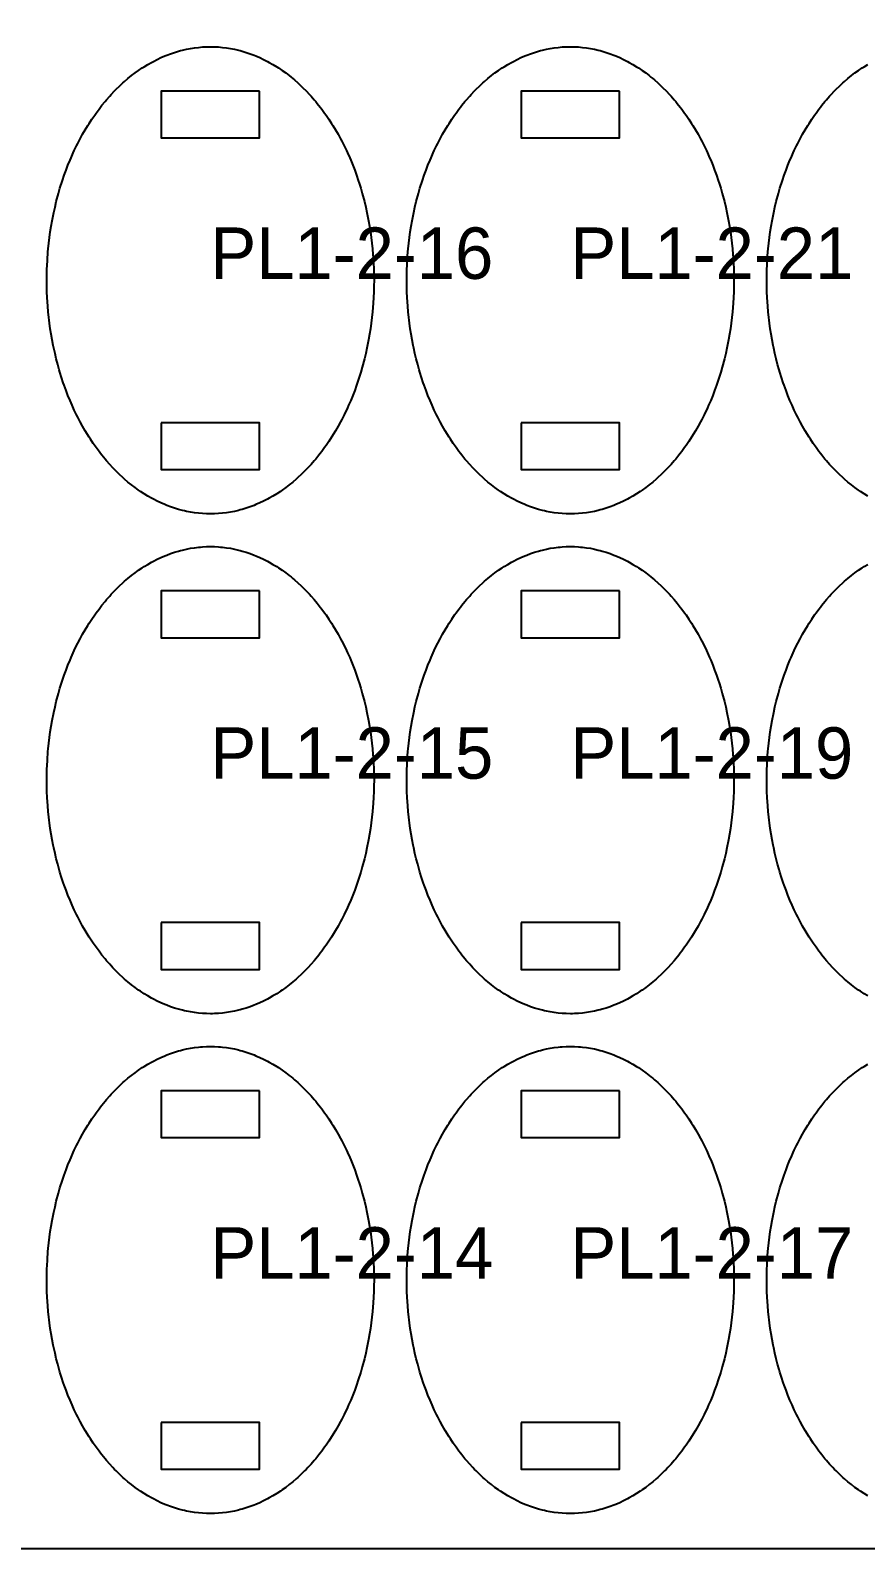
# Model space of a CAD drawing. Header units: millimetres. Extents: x 0 to 59980, y 0 to 1292.
# Drawn here: x 50719 to 51076, y 0 to 650 of the extents above; entities that cross this region are included whole.
import ezdxf

# ---------------------------------------------------------------- set-up
doc = ezdxf.new("R2010")
doc.units = ezdxf.units.MM
for name, color, linetype in [('CUT_IN', 5, 'Continuous'), ('CUT_OUT', 1, 'Continuous'), ('LABEL', 7, 'Continuous'), ('SHEET', 8, 'Continuous')]:
    doc.layers.add(name, color=color, linetype=linetype)

msp = doc.modelspace()

# ---------------------------------------------------------------- linework, layer by layer
at = {"layer": 'CUT_IN'}
for points in [[(50817, 624), (50775, 624), (50775, 604), (50817, 604), (50817, 624)], [(50971, 624), (50929, 624), (50929, 604), (50971, 604), (50971, 624)], [(50775, 482), (50775, 462), (50817, 462), (50817, 482), (50775, 482)], [(50929, 482), (50929, 462), (50971, 462), (50971, 482), (50929, 482)], [(50817, 410), (50775, 410), (50775, 390), (50817, 390), (50817, 410)], [(50971, 410), (50929, 410), (50929, 390), (50971, 390), (50971, 410)], [(50775, 268), (50775, 248), (50817, 248), (50817, 268), (50775, 268)], [(50929, 268), (50929, 248), (50971, 248), (50971, 268), (50929, 268)], [(50817, 196), (50775, 196), (50775, 176), (50817, 176), (50817, 196)], [(50971, 196), (50929, 196), (50929, 176), (50971, 176), (50971, 196)], [(50775, 54), (50775, 34), (50817, 34), (50817, 54), (50775, 54)], [(50929, 54), (50929, 34), (50971, 34), (50971, 54), (50929, 54)]]:
    msp.add_lwpolyline(points, close=True, dxfattribs=at)
at = {"layer": 'CUT_OUT'}
for points in [[(50865.98, 540.55), (50865.92, 538.09), (50865.81, 535.64), (50865.66, 533.2), (50865.36, 529.54), (50865.11, 527.11), (50864.82, 524.7), (50864.48, 522.29), (50864.11, 519.89), (50863.69, 517.51), (50862.99, 513.97), (50862.47, 511.63), (50861.91, 509.31), (50861, 505.87), (50860.34, 503.6), (50859.28, 500.24), (50858.53, 498.04), (50857.73, 495.86), (50856.91, 493.71), (50856.04, 491.59), (50855.14, 489.5), (50854.68, 488.47), (50853.23, 485.42), (50852.22, 483.43), (50851.71, 482.45), (50850.65, 480.51), (50849.56, 478.62), (50847.87, 475.84), (50846.7, 474.05), (50845.5, 472.29), (50844.89, 471.43), (50843.64, 469.73), (50843.01, 468.9), (50842.37, 468.09), (50841.07, 466.48), (50840.41, 465.7), (50839.07, 464.17), (50837.7, 462.68), (50837.01, 461.95), (50836.31, 461.24), (50834.89, 459.85), (50833.45, 458.51), (50832.72, 457.86), (50831.25, 456.6), (50829.75, 455.39), (50828.24, 454.24), (50826.7, 453.13), (50825.93, 452.6), (50824.37, 451.58), (50822.79, 450.61), (50821.19, 449.7), (50820.39, 449.27), (50818.77, 448.44), (50817.14, 447.67), (50815.5, 446.96), (50814.67, 446.62), (50813.01, 446), (50811.34, 445.43), (50809.66, 444.92), (50808.81, 444.69), (50807.97, 444.47), (50806.27, 444.08), (50804.57, 443.75), (50802.86, 443.48), (50801.15, 443.27), (50799.43, 443.12), (50797.72, 443.03), (50796.86, 443.01), (50796, 443), (50794.28, 443.03), (50792.57, 443.12), (50790.85, 443.27), (50789.14, 443.48), (50787.43, 443.75), (50785.73, 444.08), (50784.88, 444.27), (50784.03, 444.47), (50782.34, 444.92), (50780.66, 445.43), (50778.99, 446), (50777.33, 446.62), (50776.5, 446.96), (50774.86, 447.67), (50773.23, 448.44), (50771.61, 449.27), (50770.81, 449.7), (50769.21, 450.61), (50767.63, 451.58), (50766.07, 452.6), (50765.3, 453.13), (50763.76, 454.24), (50762.25, 455.39), (50760.75, 456.6), (50759.28, 457.86), (50758.55, 458.51), (50757.11, 459.85), (50755.69, 461.24), (50754.99, 461.95), (50754.3, 462.68), (50752.93, 464.17), (50751.59, 465.7), (50750.93, 466.48), (50749.63, 468.09), (50748.99, 468.9), (50748.36, 469.73), (50747.11, 471.43), (50745.9, 473.16), (50744.71, 474.94), (50744.13, 475.84), (50742.44, 478.62), (50741.35, 480.51), (50740.29, 482.45), (50739.27, 484.42), (50738.77, 485.42), (50737.8, 487.44), (50736.86, 489.5), (50735.96, 491.59), (50735.09, 493.71), (50734.27, 495.86), (50733.47, 498.04), (50733.09, 499.14), (50732.36, 501.36), (50731.66, 503.6), (50731.33, 504.73), (50730.69, 507.01), (50730.09, 509.31), (50729.53, 511.63), (50729.01, 513.97), (50728.77, 515.15), (50728.31, 517.51), (50727.89, 519.89), (50727.52, 522.29), (50727.18, 524.7), (50727.03, 525.9), (50726.89, 527.11), (50726.64, 529.54), (50726.43, 531.98), (50726.19, 535.64), (50726.08, 538.09), (50726.02, 540.55), (50726, 543), (50726.02, 545.45), (50726.08, 547.91), (50726.13, 549.13), (50726.26, 551.58), (50726.53, 555.24), (50726.64, 556.46), (50726.89, 558.89), (50727.18, 561.3), (50727.52, 563.71), (50727.89, 566.11), (50728.31, 568.49), (50729.01, 572.03), (50729.53, 574.37), (50730.09, 576.69), (50731, 580.13), (50731.66, 582.4), (50732.72, 585.76), (50733.47, 587.96), (50734.27, 590.14), (50735.09, 592.29), (50735.96, 594.41), (50736.41, 595.46), (50737.32, 597.53), (50737.8, 598.56), (50738.77, 600.58), (50739.27, 601.58), (50740.29, 603.55), (50741.35, 605.49), (50742.44, 607.38), (50743.56, 609.24), (50744.13, 610.16), (50745.3, 611.95), (50746.5, 613.71), (50747.11, 614.57), (50748.36, 616.27), (50748.99, 617.1), (50749.63, 617.91), (50750.93, 619.52), (50751.59, 620.3), (50752.93, 621.83), (50753.61, 622.58), (50754.99, 624.05), (50755.69, 624.76), (50757.11, 626.15), (50758.55, 627.49), (50759.28, 628.14), (50760.75, 629.4), (50762.25, 630.61), (50763.76, 631.76), (50765.3, 632.87), (50766.85, 633.92), (50767.63, 634.42), (50769.21, 635.39), (50770.81, 636.3), (50771.61, 636.73), (50773.23, 637.56), (50774.86, 638.33), (50776.5, 639.04), (50777.33, 639.38), (50778.99, 640), (50780.66, 640.57), (50782.34, 641.08), (50783.19, 641.31), (50784.03, 641.53), (50785.73, 641.92), (50787.43, 642.25), (50789.14, 642.52), (50790.85, 642.73), (50791.71, 642.81), (50792.57, 642.88), (50794.28, 642.97), (50796, 643), (50797.72, 642.97), (50799.43, 642.88), (50800.29, 642.81), (50801.15, 642.73), (50802.86, 642.52), (50804.57, 642.25), (50806.27, 641.92), (50807.97, 641.53), (50808.81, 641.31), (50809.66, 641.08), (50811.34, 640.57), (50813.01, 640), (50814.67, 639.38), (50815.5, 639.04), (50817.14, 638.33), (50818.77, 637.56), (50820.39, 636.73), (50821.19, 636.3), (50822.79, 635.39), (50824.37, 634.42), (50825.15, 633.92), (50826.7, 632.87), (50828.24, 631.76), (50829.75, 630.61), (50830.5, 630.01), (50831.25, 629.4), (50831.99, 628.77), (50833.45, 627.49), (50834.89, 626.15), (50835.6, 625.46), (50837.01, 624.05), (50838.39, 622.58), (50839.07, 621.83), (50840.41, 620.3), (50841.07, 619.52), (50841.72, 618.72), (50843.01, 617.1), (50843.64, 616.27), (50844.89, 614.57), (50845.5, 613.71), (50846.7, 611.95), (50847.87, 610.16), (50848.44, 609.24), (50849.56, 607.38), (50850.65, 605.49), (50851.71, 603.55), (50852.22, 602.57), (50853.23, 600.58), (50854.2, 598.56), (50854.68, 597.53), (50855.59, 595.46), (50856.04, 594.41), (50856.91, 592.29), (50857.73, 590.14), (50858.53, 587.96), (50859.28, 585.76), (50859.64, 584.64), (50860.34, 582.4), (50861, 580.13), (50861.91, 576.69), (50862.47, 574.37), (50862.99, 572.03), (50863.69, 568.49), (50864.11, 566.11), (50864.3, 564.91), (50864.82, 561.3), (50865.11, 558.89), (50865.36, 556.46), (50865.57, 554.02), (50865.74, 551.58), (50865.81, 550.36), (50865.92, 547.91), (50865.98, 545.45), (50865.99, 544.23), (50866, 543), (50865.98, 540.55)], [(51019.98, 540.55), (51019.92, 538.09), (51019.81, 535.64), (51019.66, 533.2), (51019.36, 529.54), (51019.11, 527.11), (51018.82, 524.7), (51018.48, 522.29), (51018.11, 519.89), (51017.69, 517.51), (51016.99, 513.97), (51016.47, 511.63), (51015.91, 509.31), (51015, 505.87), (51014.34, 503.6), (51013.28, 500.24), (51012.53, 498.04), (51011.73, 495.86), (51010.91, 493.71), (51010.04, 491.59), (51009.14, 489.5), (51008.68, 488.47), (51007.23, 485.42), (51006.22, 483.43), (51005.71, 482.45), (51004.65, 480.51), (51003.56, 478.62), (51001.87, 475.84), (51000.7, 474.05), (50999.5, 472.29), (50998.89, 471.43), (50997.64, 469.73), (50997.01, 468.9), (50996.37, 468.09), (50995.07, 466.48), (50994.41, 465.7), (50993.07, 464.17), (50991.7, 462.68), (50991.01, 461.95), (50990.31, 461.24), (50988.89, 459.85), (50987.45, 458.51), (50986.72, 457.86), (50985.25, 456.6), (50983.75, 455.39), (50982.24, 454.24), (50980.7, 453.13), (50979.93, 452.6), (50978.37, 451.58), (50976.79, 450.61), (50975.19, 449.7), (50974.39, 449.27), (50972.77, 448.44), (50971.14, 447.67), (50969.5, 446.96), (50968.67, 446.62), (50967.01, 446), (50965.34, 445.43), (50963.66, 444.92), (50962.81, 444.69), (50961.97, 444.47), (50960.27, 444.08), (50958.57, 443.75), (50956.86, 443.48), (50955.15, 443.27), (50953.43, 443.12), (50951.72, 443.03), (50950.86, 443.01), (50950, 443), (50948.28, 443.03), (50946.57, 443.12), (50944.85, 443.27), (50943.14, 443.48), (50941.43, 443.75), (50939.73, 444.08), (50938.88, 444.27), (50938.03, 444.47), (50936.34, 444.92), (50934.66, 445.43), (50932.99, 446), (50931.33, 446.62), (50930.5, 446.96), (50928.86, 447.67), (50927.23, 448.44), (50925.61, 449.27), (50924.81, 449.7), (50923.21, 450.61), (50921.63, 451.58), (50920.07, 452.6), (50919.3, 453.13), (50917.76, 454.24), (50916.25, 455.39), (50914.75, 456.6), (50913.28, 457.86), (50912.55, 458.51), (50911.11, 459.85), (50909.69, 461.24), (50908.99, 461.95), (50908.3, 462.68), (50906.93, 464.17), (50905.59, 465.7), (50904.93, 466.48), (50903.63, 468.09), (50902.99, 468.9), (50902.36, 469.73), (50901.11, 471.43), (50899.9, 473.16), (50898.71, 474.94), (50898.13, 475.84), (50896.44, 478.62), (50895.35, 480.51), (50894.29, 482.45), (50893.27, 484.42), (50892.77, 485.42), (50891.8, 487.44), (50890.86, 489.5), (50889.96, 491.59), (50889.09, 493.71), (50888.27, 495.86), (50887.47, 498.04), (50887.09, 499.14), (50886.36, 501.36), (50885.66, 503.6), (50885.33, 504.73), (50884.69, 507.01), (50884.09, 509.31), (50883.53, 511.63), (50883.01, 513.97), (50882.77, 515.15), (50882.31, 517.51), (50881.89, 519.89), (50881.52, 522.29), (50881.18, 524.7), (50881.03, 525.9), (50880.89, 527.11), (50880.64, 529.54), (50880.43, 531.98), (50880.19, 535.64), (50880.08, 538.09), (50880.02, 540.55), (50880, 543), (50880.02, 545.45), (50880.08, 547.91), (50880.13, 549.13), (50880.26, 551.58), (50880.53, 555.24), (50880.64, 556.46), (50880.89, 558.89), (50881.18, 561.3), (50881.52, 563.71), (50881.89, 566.11), (50882.31, 568.49), (50883.01, 572.03), (50883.53, 574.37), (50884.09, 576.69), (50885, 580.13), (50885.66, 582.4), (50886.72, 585.76), (50887.47, 587.96), (50888.27, 590.14), (50889.09, 592.29), (50889.96, 594.41), (50890.41, 595.46), (50891.32, 597.53), (50891.8, 598.56), (50892.77, 600.58), (50893.27, 601.58), (50894.29, 603.55), (50895.35, 605.49), (50896.44, 607.38), (50897.56, 609.24), (50898.13, 610.16), (50899.3, 611.95), (50900.5, 613.71), (50901.11, 614.57), (50902.36, 616.27), (50902.99, 617.1), (50903.63, 617.91), (50904.93, 619.52), (50905.59, 620.3), (50906.93, 621.83), (50907.61, 622.58), (50908.99, 624.05), (50909.69, 624.76), (50911.11, 626.15), (50912.55, 627.49), (50913.28, 628.14), (50914.75, 629.4), (50916.25, 630.61), (50917.76, 631.76), (50919.3, 632.87), (50920.85, 633.92), (50921.63, 634.42), (50923.21, 635.39), (50924.81, 636.3), (50925.61, 636.73), (50927.23, 637.56), (50928.86, 638.33), (50930.5, 639.04), (50931.33, 639.38), (50932.99, 640), (50934.66, 640.57), (50936.34, 641.08), (50937.19, 641.31), (50938.03, 641.53), (50939.73, 641.92), (50941.43, 642.25), (50943.14, 642.52), (50944.85, 642.73), (50945.71, 642.81), (50946.57, 642.88), (50948.28, 642.97), (50950, 643), (50951.72, 642.97), (50953.43, 642.88), (50954.29, 642.81), (50955.15, 642.73), (50956.86, 642.52), (50958.57, 642.25), (50960.27, 641.92), (50961.97, 641.53), (50962.81, 641.31), (50963.66, 641.08), (50965.34, 640.57), (50967.01, 640), (50968.67, 639.38), (50969.5, 639.04), (50971.14, 638.33), (50972.77, 637.56), (50974.39, 636.73), (50975.19, 636.3), (50976.79, 635.39), (50978.37, 634.42), (50979.15, 633.92), (50980.7, 632.87), (50982.24, 631.76), (50983.75, 630.61), (50984.5, 630.01), (50985.25, 629.4), (50985.99, 628.77), (50987.45, 627.49), (50988.89, 626.15), (50989.6, 625.46), (50991.01, 624.05), (50992.39, 622.58), (50993.07, 621.83), (50994.41, 620.3), (50995.07, 619.52), (50995.72, 618.72), (50997.01, 617.1), (50997.64, 616.27), (50998.89, 614.57), (50999.5, 613.71), (51000.7, 611.95), (51001.87, 610.16), (51002.44, 609.24), (51003.56, 607.38), (51004.65, 605.49), (51005.71, 603.55), (51006.22, 602.57), (51007.23, 600.58), (51008.2, 598.56), (51008.68, 597.53), (51009.59, 595.46), (51010.04, 594.41), (51010.91, 592.29), (51011.73, 590.14), (51012.53, 587.96), (51013.28, 585.76), (51013.64, 584.64), (51014.34, 582.4), (51015, 580.13), (51015.91, 576.69), (51016.47, 574.37), (51016.99, 572.03), (51017.69, 568.49), (51018.11, 566.11), (51018.3, 564.91), (51018.82, 561.3), (51019.11, 558.89), (51019.36, 556.46), (51019.57, 554.02), (51019.74, 551.58), (51019.81, 550.36), (51019.92, 547.91), (51019.98, 545.45), (51019.99, 544.23), (51020, 543), (51019.98, 540.55)], [(50865.98, 326.55), (50865.92, 324.09), (50865.81, 321.64), (50865.66, 319.2), (50865.36, 315.54), (50865.11, 313.11), (50864.82, 310.7), (50864.48, 308.29), (50864.11, 305.89), (50863.69, 303.51), (50862.99, 299.97), (50862.47, 297.63), (50861.91, 295.31), (50861, 291.87), (50860.34, 289.6), (50859.28, 286.24), (50858.53, 284.04), (50857.73, 281.86), (50856.91, 279.71), (50856.04, 277.59), (50855.14, 275.5), (50854.68, 274.47), (50853.23, 271.42), (50852.22, 269.43), (50851.71, 268.45), (50850.65, 266.51), (50849.56, 264.62), (50847.87, 261.84), (50846.7, 260.05), (50845.5, 258.29), (50844.89, 257.43), (50843.64, 255.73), (50843.01, 254.9), (50842.37, 254.09), (50841.07, 252.48), (50840.41, 251.7), (50839.07, 250.17), (50837.7, 248.68), (50837.01, 247.95), (50836.31, 247.24), (50834.89, 245.85), (50833.45, 244.51), (50832.72, 243.86), (50831.25, 242.6), (50829.75, 241.39), (50828.24, 240.24), (50826.7, 239.13), (50825.93, 238.6), (50824.37, 237.58), (50822.79, 236.61), (50821.19, 235.7), (50820.39, 235.27), (50818.77, 234.44), (50817.14, 233.67), (50815.5, 232.96), (50814.67, 232.62), (50813.01, 232), (50811.34, 231.43), (50809.66, 230.92), (50808.81, 230.69), (50807.97, 230.47), (50806.27, 230.08), (50804.57, 229.75), (50802.86, 229.48), (50801.15, 229.27), (50799.43, 229.12), (50797.72, 229.03), (50796.86, 229.01), (50796, 229), (50794.28, 229.03), (50792.57, 229.12), (50790.85, 229.27), (50789.14, 229.48), (50787.43, 229.75), (50785.73, 230.08), (50784.88, 230.27), (50784.03, 230.47), (50782.34, 230.92), (50780.66, 231.43), (50778.99, 232), (50777.33, 232.62), (50776.5, 232.96), (50774.86, 233.67), (50773.23, 234.44), (50771.61, 235.27), (50770.81, 235.7), (50769.21, 236.61), (50767.63, 237.58), (50766.07, 238.6), (50765.3, 239.13), (50763.76, 240.24), (50762.25, 241.39), (50760.75, 242.6), (50759.28, 243.86), (50758.55, 244.51), (50757.11, 245.85), (50755.69, 247.24), (50754.99, 247.95), (50754.3, 248.68), (50752.93, 250.17), (50751.59, 251.7), (50750.93, 252.48), (50749.63, 254.09), (50748.99, 254.9), (50748.36, 255.73), (50747.11, 257.43), (50745.9, 259.16), (50744.71, 260.94), (50744.13, 261.84), (50742.44, 264.62), (50741.35, 266.51), (50740.29, 268.45), (50739.27, 270.42), (50738.77, 271.42), (50737.8, 273.44), (50736.86, 275.5), (50735.96, 277.59), (50735.09, 279.71), (50734.27, 281.86), (50733.47, 284.04), (50733.09, 285.14), (50732.36, 287.36), (50731.66, 289.6), (50731.33, 290.73), (50730.69, 293.01), (50730.09, 295.31), (50729.53, 297.63), (50729.01, 299.97), (50728.77, 301.15), (50728.31, 303.51), (50727.89, 305.89), (50727.52, 308.29), (50727.18, 310.7), (50727.03, 311.9), (50726.89, 313.11), (50726.64, 315.54), (50726.43, 317.98), (50726.19, 321.64), (50726.08, 324.09), (50726.02, 326.55), (50726, 329), (50726.02, 331.45), (50726.08, 333.91), (50726.13, 335.13), (50726.26, 337.58), (50726.53, 341.24), (50726.64, 342.46), (50726.89, 344.89), (50727.18, 347.3), (50727.52, 349.71), (50727.89, 352.11), (50728.31, 354.49), (50729.01, 358.03), (50729.53, 360.37), (50730.09, 362.69), (50731, 366.13), (50731.66, 368.4), (50732.72, 371.76), (50733.47, 373.96), (50734.27, 376.14), (50735.09, 378.29), (50735.96, 380.41), (50736.41, 381.46), (50737.32, 383.53), (50737.8, 384.56), (50738.77, 386.58), (50739.27, 387.58), (50740.29, 389.55), (50741.35, 391.49), (50742.44, 393.38), (50743.56, 395.24), (50744.13, 396.16), (50745.3, 397.95), (50746.5, 399.71), (50747.11, 400.57), (50748.36, 402.27), (50748.99, 403.1), (50749.63, 403.91), (50750.93, 405.52), (50751.59, 406.3), (50752.93, 407.83), (50753.61, 408.58), (50754.99, 410.05), (50755.69, 410.76), (50757.11, 412.15), (50758.55, 413.49), (50759.28, 414.14), (50760.75, 415.4), (50762.25, 416.61), (50763.76, 417.76), (50765.3, 418.87), (50766.85, 419.92), (50767.63, 420.42), (50769.21, 421.39), (50770.81, 422.3), (50771.61, 422.73), (50773.23, 423.56), (50774.86, 424.33), (50776.5, 425.04), (50777.33, 425.38), (50778.99, 426), (50780.66, 426.57), (50782.34, 427.08), (50783.19, 427.31), (50784.03, 427.53), (50785.73, 427.92), (50787.43, 428.25), (50789.14, 428.52), (50790.85, 428.73), (50791.71, 428.81), (50792.57, 428.88), (50794.28, 428.97), (50796, 429), (50797.72, 428.97), (50799.43, 428.88), (50800.29, 428.81), (50801.15, 428.73), (50802.86, 428.52), (50804.57, 428.25), (50806.27, 427.92), (50807.97, 427.53), (50808.81, 427.31), (50809.66, 427.08), (50811.34, 426.57), (50813.01, 426), (50814.67, 425.38), (50815.5, 425.04), (50817.14, 424.33), (50818.77, 423.56), (50820.39, 422.73), (50821.19, 422.3), (50822.79, 421.39), (50824.37, 420.42), (50825.15, 419.92), (50826.7, 418.87), (50828.24, 417.76), (50829.75, 416.61), (50830.5, 416.01), (50831.25, 415.4), (50831.99, 414.77), (50833.45, 413.49), (50834.89, 412.15), (50835.6, 411.46), (50837.01, 410.05), (50838.39, 408.58), (50839.07, 407.83), (50840.41, 406.3), (50841.07, 405.52), (50841.72, 404.72), (50843.01, 403.1), (50843.64, 402.27), (50844.89, 400.57), (50845.5, 399.71), (50846.7, 397.95), (50847.87, 396.16), (50848.44, 395.24), (50849.56, 393.38), (50850.65, 391.49), (50851.71, 389.55), (50852.22, 388.57), (50853.23, 386.58), (50854.2, 384.56), (50854.68, 383.53), (50855.59, 381.46), (50856.04, 380.41), (50856.91, 378.29), (50857.73, 376.14), (50858.53, 373.96), (50859.28, 371.76), (50859.64, 370.64), (50860.34, 368.4), (50861, 366.13), (50861.91, 362.69), (50862.47, 360.37), (50862.99, 358.03), (50863.69, 354.49), (50864.11, 352.11), (50864.3, 350.91), (50864.82, 347.3), (50865.11, 344.89), (50865.36, 342.46), (50865.57, 340.02), (50865.74, 337.58), (50865.81, 336.36), (50865.92, 333.91), (50865.98, 331.45), (50865.99, 330.23), (50866, 329), (50865.98, 326.55)], [(51019.98, 326.55), (51019.92, 324.09), (51019.81, 321.64), (51019.66, 319.2), (51019.36, 315.54), (51019.11, 313.11), (51018.82, 310.7), (51018.48, 308.29), (51018.11, 305.89), (51017.69, 303.51), (51016.99, 299.97), (51016.47, 297.63), (51015.91, 295.31), (51015, 291.87), (51014.34, 289.6), (51013.28, 286.24), (51012.53, 284.04), (51011.73, 281.86), (51010.91, 279.71), (51010.04, 277.59), (51009.14, 275.5), (51008.68, 274.47), (51007.23, 271.42), (51006.22, 269.43), (51005.71, 268.45), (51004.65, 266.51), (51003.56, 264.62), (51001.87, 261.84), (51000.7, 260.05), (50999.5, 258.29), (50998.89, 257.43), (50997.64, 255.73), (50997.01, 254.9), (50996.37, 254.09), (50995.07, 252.48), (50994.41, 251.7), (50993.07, 250.17), (50991.7, 248.68), (50991.01, 247.95), (50990.31, 247.24), (50988.89, 245.85), (50987.45, 244.51), (50986.72, 243.86), (50985.25, 242.6), (50983.75, 241.39), (50982.24, 240.24), (50980.7, 239.13), (50979.93, 238.6), (50978.37, 237.58), (50976.79, 236.61), (50975.19, 235.7), (50974.39, 235.27), (50972.77, 234.44), (50971.14, 233.67), (50969.5, 232.96), (50968.67, 232.62), (50967.01, 232), (50965.34, 231.43), (50963.66, 230.92), (50962.81, 230.69), (50961.97, 230.47), (50960.27, 230.08), (50958.57, 229.75), (50956.86, 229.48), (50955.15, 229.27), (50953.43, 229.12), (50951.72, 229.03), (50950.86, 229.01), (50950, 229), (50948.28, 229.03), (50946.57, 229.12), (50944.85, 229.27), (50943.14, 229.48), (50941.43, 229.75), (50939.73, 230.08), (50938.88, 230.27), (50938.03, 230.47), (50936.34, 230.92), (50934.66, 231.43), (50932.99, 232), (50931.33, 232.62), (50930.5, 232.96), (50928.86, 233.67), (50927.23, 234.44), (50925.61, 235.27), (50924.81, 235.7), (50923.21, 236.61), (50921.63, 237.58), (50920.07, 238.6), (50919.3, 239.13), (50917.76, 240.24), (50916.25, 241.39), (50914.75, 242.6), (50913.28, 243.86), (50912.55, 244.51), (50911.11, 245.85), (50909.69, 247.24), (50908.99, 247.95), (50908.3, 248.68), (50906.93, 250.17), (50905.59, 251.7), (50904.93, 252.48), (50903.63, 254.09), (50902.99, 254.9), (50902.36, 255.73), (50901.11, 257.43), (50899.9, 259.16), (50898.71, 260.94), (50898.13, 261.84), (50896.44, 264.62), (50895.35, 266.51), (50894.29, 268.45), (50893.27, 270.42), (50892.77, 271.42), (50891.8, 273.44), (50890.86, 275.5), (50889.96, 277.59), (50889.09, 279.71), (50888.27, 281.86), (50887.47, 284.04), (50887.09, 285.14), (50886.36, 287.36), (50885.66, 289.6), (50885.33, 290.73), (50884.69, 293.01), (50884.09, 295.31), (50883.53, 297.63), (50883.01, 299.97), (50882.77, 301.15), (50882.31, 303.51), (50881.89, 305.89), (50881.52, 308.29), (50881.18, 310.7), (50881.03, 311.9), (50880.89, 313.11), (50880.64, 315.54), (50880.43, 317.98), (50880.19, 321.64), (50880.08, 324.09), (50880.02, 326.55), (50880, 329), (50880.02, 331.45), (50880.08, 333.91), (50880.13, 335.13), (50880.26, 337.58), (50880.53, 341.24), (50880.64, 342.46), (50880.89, 344.89), (50881.18, 347.3), (50881.52, 349.71), (50881.89, 352.11), (50882.31, 354.49), (50883.01, 358.03), (50883.53, 360.37), (50884.09, 362.69), (50885, 366.13), (50885.66, 368.4), (50886.72, 371.76), (50887.47, 373.96), (50888.27, 376.14), (50889.09, 378.29), (50889.96, 380.41), (50890.41, 381.46), (50891.32, 383.53), (50891.8, 384.56), (50892.77, 386.58), (50893.27, 387.58), (50894.29, 389.55), (50895.35, 391.49), (50896.44, 393.38), (50897.56, 395.24), (50898.13, 396.16), (50899.3, 397.95), (50900.5, 399.71), (50901.11, 400.57), (50902.36, 402.27), (50902.99, 403.1), (50903.63, 403.91), (50904.93, 405.52), (50905.59, 406.3), (50906.93, 407.83), (50907.61, 408.58), (50908.99, 410.05), (50909.69, 410.76), (50911.11, 412.15), (50912.55, 413.49), (50913.28, 414.14), (50914.75, 415.4), (50916.25, 416.61), (50917.76, 417.76), (50919.3, 418.87), (50920.85, 419.92), (50921.63, 420.42), (50923.21, 421.39), (50924.81, 422.3), (50925.61, 422.73), (50927.23, 423.56), (50928.86, 424.33), (50930.5, 425.04), (50931.33, 425.38), (50932.99, 426), (50934.66, 426.57), (50936.34, 427.08), (50937.19, 427.31), (50938.03, 427.53), (50939.73, 427.92), (50941.43, 428.25), (50943.14, 428.52), (50944.85, 428.73), (50945.71, 428.81), (50946.57, 428.88), (50948.28, 428.97), (50950, 429), (50951.72, 428.97), (50953.43, 428.88), (50954.29, 428.81), (50955.15, 428.73), (50956.86, 428.52), (50958.57, 428.25), (50960.27, 427.92), (50961.97, 427.53), (50962.81, 427.31), (50963.66, 427.08), (50965.34, 426.57), (50967.01, 426), (50968.67, 425.38), (50969.5, 425.04), (50971.14, 424.33), (50972.77, 423.56), (50974.39, 422.73), (50975.19, 422.3), (50976.79, 421.39), (50978.37, 420.42), (50979.15, 419.92), (50980.7, 418.87), (50982.24, 417.76), (50983.75, 416.61), (50984.5, 416.01), (50985.25, 415.4), (50985.99, 414.77), (50987.45, 413.49), (50988.89, 412.15), (50989.6, 411.46), (50991.01, 410.05), (50992.39, 408.58), (50993.07, 407.83), (50994.41, 406.3), (50995.07, 405.52), (50995.72, 404.72), (50997.01, 403.1), (50997.64, 402.27), (50998.89, 400.57), (50999.5, 399.71), (51000.7, 397.95), (51001.87, 396.16), (51002.44, 395.24), (51003.56, 393.38), (51004.65, 391.49), (51005.71, 389.55), (51006.22, 388.57), (51007.23, 386.58), (51008.2, 384.56), (51008.68, 383.53), (51009.59, 381.46), (51010.04, 380.41), (51010.91, 378.29), (51011.73, 376.14), (51012.53, 373.96), (51013.28, 371.76), (51013.64, 370.64), (51014.34, 368.4), (51015, 366.13), (51015.91, 362.69), (51016.47, 360.37), (51016.99, 358.03), (51017.69, 354.49), (51018.11, 352.11), (51018.3, 350.91), (51018.82, 347.3), (51019.11, 344.89), (51019.36, 342.46), (51019.57, 340.02), (51019.74, 337.58), (51019.81, 336.36), (51019.92, 333.91), (51019.98, 331.45), (51019.99, 330.23), (51020, 329), (51019.98, 326.55)], [(50865.98, 112.55), (50865.92, 110.09), (50865.81, 107.64), (50865.66, 105.2), (50865.36, 101.54), (50865.11, 99.11), (50864.82, 96.7), (50864.48, 94.29), (50864.11, 91.89), (50863.69, 89.51), (50862.99, 85.97), (50862.47, 83.63), (50861.91, 81.31), (50861, 77.87), (50860.34, 75.6), (50859.28, 72.24), (50858.53, 70.04), (50857.73, 67.86), (50856.91, 65.71), (50856.04, 63.59), (50855.14, 61.5), (50854.68, 60.47), (50853.23, 57.42), (50852.22, 55.43), (50851.71, 54.45), (50850.65, 52.51), (50849.56, 50.62), (50847.87, 47.84), (50846.7, 46.05), (50845.5, 44.29), (50844.89, 43.43), (50843.64, 41.73), (50843.01, 40.9), (50842.37, 40.09), (50841.07, 38.48), (50840.41, 37.7), (50839.07, 36.17), (50837.7, 34.68), (50837.01, 33.95), (50836.31, 33.24), (50834.89, 31.85), (50833.45, 30.51), (50832.72, 29.86), (50831.25, 28.6), (50829.75, 27.39), (50828.24, 26.24), (50826.7, 25.13), (50825.93, 24.6), (50824.37, 23.58), (50822.79, 22.61), (50821.19, 21.7), (50820.39, 21.27), (50818.77, 20.44), (50817.14, 19.67), (50815.5, 18.96), (50814.67, 18.62), (50813.01, 18), (50811.34, 17.43), (50809.66, 16.92), (50808.81, 16.69), (50807.97, 16.47), (50806.27, 16.08), (50804.57, 15.75), (50802.86, 15.48), (50801.15, 15.27), (50799.43, 15.12), (50797.72, 15.03), (50796.86, 15.01), (50796, 15), (50794.28, 15.03), (50792.57, 15.12), (50790.85, 15.27), (50789.14, 15.48), (50787.43, 15.75), (50785.73, 16.08), (50784.88, 16.27), (50784.03, 16.47), (50782.34, 16.92), (50780.66, 17.43), (50778.99, 18), (50777.33, 18.62), (50776.5, 18.96), (50774.86, 19.67), (50773.23, 20.44), (50771.61, 21.27), (50770.81, 21.7), (50769.21, 22.61), (50767.63, 23.58), (50766.07, 24.6), (50765.3, 25.13), (50763.76, 26.24), (50762.25, 27.39), (50760.75, 28.6), (50759.28, 29.86), (50758.55, 30.51), (50757.11, 31.85), (50755.69, 33.24), (50754.99, 33.95), (50754.3, 34.68), (50752.93, 36.17), (50751.59, 37.7), (50750.93, 38.48), (50749.63, 40.09), (50748.99, 40.9), (50748.36, 41.73), (50747.11, 43.43), (50745.9, 45.16), (50744.71, 46.94), (50744.13, 47.84), (50742.44, 50.62), (50741.35, 52.51), (50740.29, 54.45), (50739.27, 56.42), (50738.77, 57.42), (50737.8, 59.44), (50736.86, 61.5), (50735.96, 63.59), (50735.09, 65.71), (50734.27, 67.86), (50733.47, 70.04), (50733.09, 71.14), (50732.36, 73.36), (50731.66, 75.6), (50731.33, 76.73), (50730.69, 79.01), (50730.09, 81.31), (50729.53, 83.63), (50729.01, 85.97), (50728.77, 87.15), (50728.31, 89.51), (50727.89, 91.89), (50727.52, 94.29), (50727.18, 96.7), (50727.03, 97.9), (50726.89, 99.11), (50726.64, 101.54), (50726.43, 103.98), (50726.19, 107.64), (50726.08, 110.09), (50726.02, 112.55), (50726, 115), (50726.02, 117.45), (50726.08, 119.91), (50726.13, 121.13), (50726.26, 123.58), (50726.53, 127.24), (50726.64, 128.46), (50726.89, 130.89), (50727.18, 133.3), (50727.52, 135.71), (50727.89, 138.11), (50728.31, 140.49), (50729.01, 144.03), (50729.53, 146.37), (50730.09, 148.69), (50731, 152.13), (50731.66, 154.4), (50732.72, 157.76), (50733.47, 159.96), (50734.27, 162.14), (50735.09, 164.29), (50735.96, 166.41), (50736.41, 167.46), (50737.32, 169.53), (50737.8, 170.56), (50738.77, 172.58), (50739.27, 173.58), (50740.29, 175.55), (50741.35, 177.49), (50742.44, 179.38), (50743.56, 181.24), (50744.13, 182.16), (50745.3, 183.95), (50746.5, 185.71), (50747.11, 186.57), (50748.36, 188.27), (50748.99, 189.1), (50749.63, 189.91), (50750.93, 191.52), (50751.59, 192.3), (50752.93, 193.83), (50753.61, 194.58), (50754.99, 196.05), (50755.69, 196.76), (50757.11, 198.15), (50758.55, 199.49), (50759.28, 200.14), (50760.75, 201.4), (50762.25, 202.61), (50763.76, 203.76), (50765.3, 204.87), (50766.85, 205.92), (50767.63, 206.42), (50769.21, 207.39), (50770.81, 208.3), (50771.61, 208.73), (50773.23, 209.56), (50774.86, 210.33), (50776.5, 211.04), (50777.33, 211.38), (50778.99, 212), (50780.66, 212.57), (50782.34, 213.08), (50783.19, 213.31), (50784.03, 213.53), (50785.73, 213.92), (50787.43, 214.25), (50789.14, 214.52), (50790.85, 214.73), (50791.71, 214.81), (50792.57, 214.88), (50794.28, 214.97), (50796, 215), (50797.72, 214.97), (50799.43, 214.88), (50800.29, 214.81), (50801.15, 214.73), (50802.86, 214.52), (50804.57, 214.25), (50806.27, 213.92), (50807.97, 213.53), (50808.81, 213.31), (50809.66, 213.08), (50811.34, 212.57), (50813.01, 212), (50814.67, 211.38), (50815.5, 211.04), (50817.14, 210.33), (50818.77, 209.56), (50820.39, 208.73), (50821.19, 208.3), (50822.79, 207.39), (50824.37, 206.42), (50825.15, 205.92), (50826.7, 204.87), (50828.24, 203.76), (50829.75, 202.61), (50830.5, 202.01), (50831.25, 201.4), (50831.99, 200.77), (50833.45, 199.49), (50834.89, 198.15), (50835.6, 197.46), (50837.01, 196.05), (50838.39, 194.58), (50839.07, 193.83), (50840.41, 192.3), (50841.07, 191.52), (50841.72, 190.72), (50843.01, 189.1), (50843.64, 188.27), (50844.89, 186.57), (50845.5, 185.71), (50846.7, 183.95), (50847.87, 182.16), (50848.44, 181.24), (50849.56, 179.38), (50850.65, 177.49), (50851.71, 175.55), (50852.22, 174.57), (50853.23, 172.58), (50854.2, 170.56), (50854.68, 169.53), (50855.59, 167.46), (50856.04, 166.41), (50856.91, 164.29), (50857.73, 162.14), (50858.53, 159.96), (50859.28, 157.76), (50859.64, 156.64), (50860.34, 154.4), (50861, 152.13), (50861.91, 148.69), (50862.47, 146.37), (50862.99, 144.03), (50863.69, 140.49), (50864.11, 138.11), (50864.3, 136.91), (50864.82, 133.3), (50865.11, 130.89), (50865.36, 128.46), (50865.57, 126.02), (50865.74, 123.58), (50865.81, 122.36), (50865.92, 119.91), (50865.98, 117.45), (50865.99, 116.23), (50866, 115), (50865.98, 112.55)], [(51019.98, 112.55), (51019.92, 110.09), (51019.81, 107.64), (51019.66, 105.2), (51019.36, 101.54), (51019.11, 99.11), (51018.82, 96.7), (51018.48, 94.29), (51018.11, 91.89), (51017.69, 89.51), (51016.99, 85.97), (51016.47, 83.63), (51015.91, 81.31), (51015, 77.87), (51014.34, 75.6), (51013.28, 72.24), (51012.53, 70.04), (51011.73, 67.86), (51010.91, 65.71), (51010.04, 63.59), (51009.14, 61.5), (51008.68, 60.47), (51007.23, 57.42), (51006.22, 55.43), (51005.71, 54.45), (51004.65, 52.51), (51003.56, 50.62), (51001.87, 47.84), (51000.7, 46.05), (50999.5, 44.29), (50998.89, 43.43), (50997.64, 41.73), (50997.01, 40.9), (50996.37, 40.09), (50995.07, 38.48), (50994.41, 37.7), (50993.07, 36.17), (50991.7, 34.68), (50991.01, 33.95), (50990.31, 33.24), (50988.89, 31.85), (50987.45, 30.51), (50986.72, 29.86), (50985.25, 28.6), (50983.75, 27.39), (50982.24, 26.24), (50980.7, 25.13), (50979.93, 24.6), (50978.37, 23.58), (50976.79, 22.61), (50975.19, 21.7), (50974.39, 21.27), (50972.77, 20.44), (50971.14, 19.67), (50969.5, 18.96), (50968.67, 18.62), (50967.01, 18), (50965.34, 17.43), (50963.66, 16.92), (50962.81, 16.69), (50961.97, 16.47), (50960.27, 16.08), (50958.57, 15.75), (50956.86, 15.48), (50955.15, 15.27), (50953.43, 15.12), (50951.72, 15.03), (50950.86, 15.01), (50950, 15), (50948.28, 15.03), (50946.57, 15.12), (50944.85, 15.27), (50943.14, 15.48), (50941.43, 15.75), (50939.73, 16.08), (50938.88, 16.27), (50938.03, 16.47), (50936.34, 16.92), (50934.66, 17.43), (50932.99, 18), (50931.33, 18.62), (50930.5, 18.96), (50928.86, 19.67), (50927.23, 20.44), (50925.61, 21.27), (50924.81, 21.7), (50923.21, 22.61), (50921.63, 23.58), (50920.07, 24.6), (50919.3, 25.13), (50917.76, 26.24), (50916.25, 27.39), (50914.75, 28.6), (50913.28, 29.86), (50912.55, 30.51), (50911.11, 31.85), (50909.69, 33.24), (50908.99, 33.95), (50908.3, 34.68), (50906.93, 36.17), (50905.59, 37.7), (50904.93, 38.48), (50903.63, 40.09), (50902.99, 40.9), (50902.36, 41.73), (50901.11, 43.43), (50899.9, 45.16), (50898.71, 46.94), (50898.13, 47.84), (50896.44, 50.62), (50895.35, 52.51), (50894.29, 54.45), (50893.27, 56.42), (50892.77, 57.42), (50891.8, 59.44), (50890.86, 61.5), (50889.96, 63.59), (50889.09, 65.71), (50888.27, 67.86), (50887.47, 70.04), (50887.09, 71.14), (50886.36, 73.36), (50885.66, 75.6), (50885.33, 76.73), (50884.69, 79.01), (50884.09, 81.31), (50883.53, 83.63), (50883.01, 85.97), (50882.77, 87.15), (50882.31, 89.51), (50881.89, 91.89), (50881.52, 94.29), (50881.18, 96.7), (50881.03, 97.9), (50880.89, 99.11), (50880.64, 101.54), (50880.43, 103.98), (50880.19, 107.64), (50880.08, 110.09), (50880.02, 112.55), (50880, 115), (50880.02, 117.45), (50880.08, 119.91), (50880.13, 121.13), (50880.26, 123.58), (50880.53, 127.24), (50880.64, 128.46), (50880.89, 130.89), (50881.18, 133.3), (50881.52, 135.71), (50881.89, 138.11), (50882.31, 140.49), (50883.01, 144.03), (50883.53, 146.37), (50884.09, 148.69), (50885, 152.13), (50885.66, 154.4), (50886.72, 157.76), (50887.47, 159.96), (50888.27, 162.14), (50889.09, 164.29), (50889.96, 166.41), (50890.41, 167.46), (50891.32, 169.53), (50891.8, 170.56), (50892.77, 172.58), (50893.27, 173.58), (50894.29, 175.55), (50895.35, 177.49), (50896.44, 179.38), (50897.56, 181.24), (50898.13, 182.16), (50899.3, 183.95), (50900.5, 185.71), (50901.11, 186.57), (50902.36, 188.27), (50902.99, 189.1), (50903.63, 189.91), (50904.93, 191.52), (50905.59, 192.3), (50906.93, 193.83), (50907.61, 194.58), (50908.99, 196.05), (50909.69, 196.76), (50911.11, 198.15), (50912.55, 199.49), (50913.28, 200.14), (50914.75, 201.4), (50916.25, 202.61), (50917.76, 203.76), (50919.3, 204.87), (50920.85, 205.92), (50921.63, 206.42), (50923.21, 207.39), (50924.81, 208.3), (50925.61, 208.73), (50927.23, 209.56), (50928.86, 210.33), (50930.5, 211.04), (50931.33, 211.38), (50932.99, 212), (50934.66, 212.57), (50936.34, 213.08), (50937.19, 213.31), (50938.03, 213.53), (50939.73, 213.92), (50941.43, 214.25), (50943.14, 214.52), (50944.85, 214.73), (50945.71, 214.81), (50946.57, 214.88), (50948.28, 214.97), (50950, 215), (50951.72, 214.97), (50953.43, 214.88), (50954.29, 214.81), (50955.15, 214.73), (50956.86, 214.52), (50958.57, 214.25), (50960.27, 213.92), (50961.97, 213.53), (50962.81, 213.31), (50963.66, 213.08), (50965.34, 212.57), (50967.01, 212), (50968.67, 211.38), (50969.5, 211.04), (50971.14, 210.33), (50972.77, 209.56), (50974.39, 208.73), (50975.19, 208.3), (50976.79, 207.39), (50978.37, 206.42), (50979.15, 205.92), (50980.7, 204.87), (50982.24, 203.76), (50983.75, 202.61), (50984.5, 202.01), (50985.25, 201.4), (50985.99, 200.77), (50987.45, 199.49), (50988.89, 198.15), (50989.6, 197.46), (50991.01, 196.05), (50992.39, 194.58), (50993.07, 193.83), (50994.41, 192.3), (50995.07, 191.52), (50995.72, 190.72), (50997.01, 189.1), (50997.64, 188.27), (50998.89, 186.57), (50999.5, 185.71), (51000.7, 183.95), (51001.87, 182.16), (51002.44, 181.24), (51003.56, 179.38), (51004.65, 177.49), (51005.71, 175.55), (51006.22, 174.57), (51007.23, 172.58), (51008.2, 170.56), (51008.68, 169.53), (51009.59, 167.46), (51010.04, 166.41), (51010.91, 164.29), (51011.73, 162.14), (51012.53, 159.96), (51013.28, 157.76), (51013.64, 156.64), (51014.34, 154.4), (51015, 152.13), (51015.91, 148.69), (51016.47, 146.37), (51016.99, 144.03), (51017.69, 140.49), (51018.11, 138.11), (51018.3, 136.91), (51018.82, 133.3), (51019.11, 130.89), (51019.36, 128.46), (51019.57, 126.02), (51019.74, 123.58), (51019.81, 122.36), (51019.92, 119.91), (51019.98, 117.45), (51019.99, 116.23), (51020, 115), (51019.98, 112.55)]]:
    msp.add_lwpolyline(points, close=True, dxfattribs=at)
for points in [[(51077.21, 450.61), (51075.63, 451.58), (51074.07, 452.6), (51073.3, 453.13), (51071.76, 454.24), (51070.25, 455.39), (51068.75, 456.6), (51067.28, 457.86), (51066.55, 458.51), (51065.11, 459.85), (51063.69, 461.24), (51062.99, 461.95), (51062.3, 462.68), (51060.93, 464.17), (51059.59, 465.7), (51058.93, 466.48), (51057.63, 468.09), (51056.99, 468.9), (51056.36, 469.73), (51055.11, 471.43), (51053.9, 473.16), (51052.71, 474.94), (51052.13, 475.84), (51050.44, 478.62), (51049.35, 480.51), (51048.29, 482.45), (51047.27, 484.42), (51046.77, 485.42), (51045.8, 487.44), (51044.86, 489.5), (51043.96, 491.59), (51043.09, 493.71), (51042.27, 495.86), (51041.47, 498.04), (51041.09, 499.14), (51040.36, 501.36), (51039.66, 503.6), (51039.33, 504.73), (51038.69, 507.01), (51038.09, 509.31), (51037.53, 511.63), (51037.01, 513.97), (51036.77, 515.15), (51036.31, 517.51), (51035.89, 519.89), (51035.52, 522.29), (51035.18, 524.7), (51035.03, 525.9), (51034.89, 527.11), (51034.64, 529.54), (51034.43, 531.98), (51034.19, 535.64), (51034.08, 538.09), (51034.02, 540.55), (51034, 543), (51034.02, 545.45), (51034.08, 547.91), (51034.13, 549.13), (51034.26, 551.58), (51034.53, 555.24), (51034.64, 556.46), (51034.89, 558.89), (51035.18, 561.3), (51035.52, 563.71), (51035.89, 566.11), (51036.31, 568.49), (51037.01, 572.03), (51037.53, 574.37), (51038.09, 576.69), (51039, 580.13), (51039.66, 582.4), (51040.72, 585.76), (51041.47, 587.96), (51042.27, 590.14), (51043.09, 592.29), (51043.96, 594.41), (51044.41, 595.46), (51045.32, 597.53), (51045.8, 598.56), (51046.77, 600.58), (51047.27, 601.58), (51048.29, 603.55), (51049.35, 605.49), (51050.44, 607.38), (51051.56, 609.24), (51052.13, 610.16), (51053.3, 611.95), (51054.5, 613.71), (51055.11, 614.57), (51056.36, 616.27), (51056.99, 617.1), (51057.63, 617.91), (51058.93, 619.52), (51059.59, 620.3), (51060.93, 621.83), (51061.61, 622.58), (51062.99, 624.05), (51063.69, 624.76), (51065.11, 626.15), (51066.55, 627.49), (51067.28, 628.14), (51068.75, 629.4), (51070.25, 630.61), (51071.76, 631.76), (51073.3, 632.87), (51074.85, 633.92), (51075.63, 634.42), (51077.21, 635.39)], [(51077.21, 236.61), (51075.63, 237.58), (51074.07, 238.6), (51073.3, 239.13), (51071.76, 240.24), (51070.25, 241.39), (51068.75, 242.6), (51067.28, 243.86), (51066.55, 244.51), (51065.11, 245.85), (51063.69, 247.24), (51062.99, 247.95), (51062.3, 248.68), (51060.93, 250.17), (51059.59, 251.7), (51058.93, 252.48), (51057.63, 254.09), (51056.99, 254.9), (51056.36, 255.73), (51055.11, 257.43), (51053.9, 259.16), (51052.71, 260.94), (51052.13, 261.84), (51050.44, 264.62), (51049.35, 266.51), (51048.29, 268.45), (51047.27, 270.42), (51046.77, 271.42), (51045.8, 273.44), (51044.86, 275.5), (51043.96, 277.59), (51043.09, 279.71), (51042.27, 281.86), (51041.47, 284.04), (51041.09, 285.14), (51040.36, 287.36), (51039.66, 289.6), (51039.33, 290.73), (51038.69, 293.01), (51038.09, 295.31), (51037.53, 297.63), (51037.01, 299.97), (51036.77, 301.15), (51036.31, 303.51), (51035.89, 305.89), (51035.52, 308.29), (51035.18, 310.7), (51035.03, 311.9), (51034.89, 313.11), (51034.64, 315.54), (51034.43, 317.98), (51034.19, 321.64), (51034.08, 324.09), (51034.02, 326.55), (51034, 329), (51034.02, 331.45), (51034.08, 333.91), (51034.13, 335.13), (51034.26, 337.58), (51034.53, 341.24), (51034.64, 342.46), (51034.89, 344.89), (51035.18, 347.3), (51035.52, 349.71), (51035.89, 352.11), (51036.31, 354.49), (51037.01, 358.03), (51037.53, 360.37), (51038.09, 362.69), (51039, 366.13), (51039.66, 368.4), (51040.72, 371.76), (51041.47, 373.96), (51042.27, 376.14), (51043.09, 378.29), (51043.96, 380.41), (51044.41, 381.46), (51045.32, 383.53), (51045.8, 384.56), (51046.77, 386.58), (51047.27, 387.58), (51048.29, 389.55), (51049.35, 391.49), (51050.44, 393.38), (51051.56, 395.24), (51052.13, 396.16), (51053.3, 397.95), (51054.5, 399.71), (51055.11, 400.57), (51056.36, 402.27), (51056.99, 403.1), (51057.63, 403.91), (51058.93, 405.52), (51059.59, 406.3), (51060.93, 407.83), (51061.61, 408.58), (51062.99, 410.05), (51063.69, 410.76), (51065.11, 412.15), (51066.55, 413.49), (51067.28, 414.14), (51068.75, 415.4), (51070.25, 416.61), (51071.76, 417.76), (51073.3, 418.87), (51074.85, 419.92), (51075.63, 420.42), (51077.21, 421.39)], [(51077.21, 22.61), (51075.63, 23.58), (51074.07, 24.6), (51073.3, 25.13), (51071.76, 26.24), (51070.25, 27.39), (51068.75, 28.6), (51067.28, 29.86), (51066.55, 30.51), (51065.11, 31.85), (51063.69, 33.24), (51062.99, 33.95), (51062.3, 34.68), (51060.93, 36.17), (51059.59, 37.7), (51058.93, 38.48), (51057.63, 40.09), (51056.99, 40.9), (51056.36, 41.73), (51055.11, 43.43), (51053.9, 45.16), (51052.71, 46.94), (51052.13, 47.84), (51050.44, 50.62), (51049.35, 52.51), (51048.29, 54.45), (51047.27, 56.42), (51046.77, 57.42), (51045.8, 59.44), (51044.86, 61.5), (51043.96, 63.59), (51043.09, 65.71), (51042.27, 67.86), (51041.47, 70.04), (51041.09, 71.14), (51040.36, 73.36), (51039.66, 75.6), (51039.33, 76.73), (51038.69, 79.01), (51038.09, 81.31), (51037.53, 83.63), (51037.01, 85.97), (51036.77, 87.15), (51036.31, 89.51), (51035.89, 91.89), (51035.52, 94.29), (51035.18, 96.7), (51035.03, 97.9), (51034.89, 99.11), (51034.64, 101.54), (51034.43, 103.98), (51034.19, 107.64), (51034.08, 110.09), (51034.02, 112.55), (51034, 115), (51034.02, 117.45), (51034.08, 119.91), (51034.13, 121.13), (51034.26, 123.58), (51034.53, 127.24), (51034.64, 128.46), (51034.89, 130.89), (51035.18, 133.3), (51035.52, 135.71), (51035.89, 138.11), (51036.31, 140.49), (51037.01, 144.03), (51037.53, 146.37), (51038.09, 148.69), (51039, 152.13), (51039.66, 154.4), (51040.72, 157.76), (51041.47, 159.96), (51042.27, 162.14), (51043.09, 164.29), (51043.96, 166.41), (51044.41, 167.46), (51045.32, 169.53), (51045.8, 170.56), (51046.77, 172.58), (51047.27, 173.58), (51048.29, 175.55), (51049.35, 177.49), (51050.44, 179.38), (51051.56, 181.24), (51052.13, 182.16), (51053.3, 183.95), (51054.5, 185.71), (51055.11, 186.57), (51056.36, 188.27), (51056.99, 189.1), (51057.63, 189.91), (51058.93, 191.52), (51059.59, 192.3), (51060.93, 193.83), (51061.61, 194.58), (51062.99, 196.05), (51063.69, 196.76), (51065.11, 198.15), (51066.55, 199.49), (51067.28, 200.14), (51068.75, 201.4), (51070.25, 202.61), (51071.76, 203.76), (51073.3, 204.87), (51074.85, 205.92), (51075.63, 206.42), (51077.21, 207.39)]]:
    msp.add_lwpolyline(points, dxfattribs=at)
at = {"layer": 'SHEET'}
msp.add_lwpolyline([(49320, 0), (51760, 0), (51760, 1220), (49320, 1220)], close=True, dxfattribs=at)

# ---------------------------------------------------------------- texts
at = {"layer": 'LABEL'}
for s, p in [('PL1-2-16', (50796, 543.62)), ('PL1-2-21', (50950, 543.62)), ('PL1-2-15', (50796, 329.62)), ('PL1-2-19', (50950, 329.62)), ('PL1-2-14', (50796, 115.62)), ('PL1-2-17', (50950, 115.62))]:
    msp.add_text(s, height=22, dxfattribs=at).set_placement(p)

doc.saveas('drawing.dxf')
